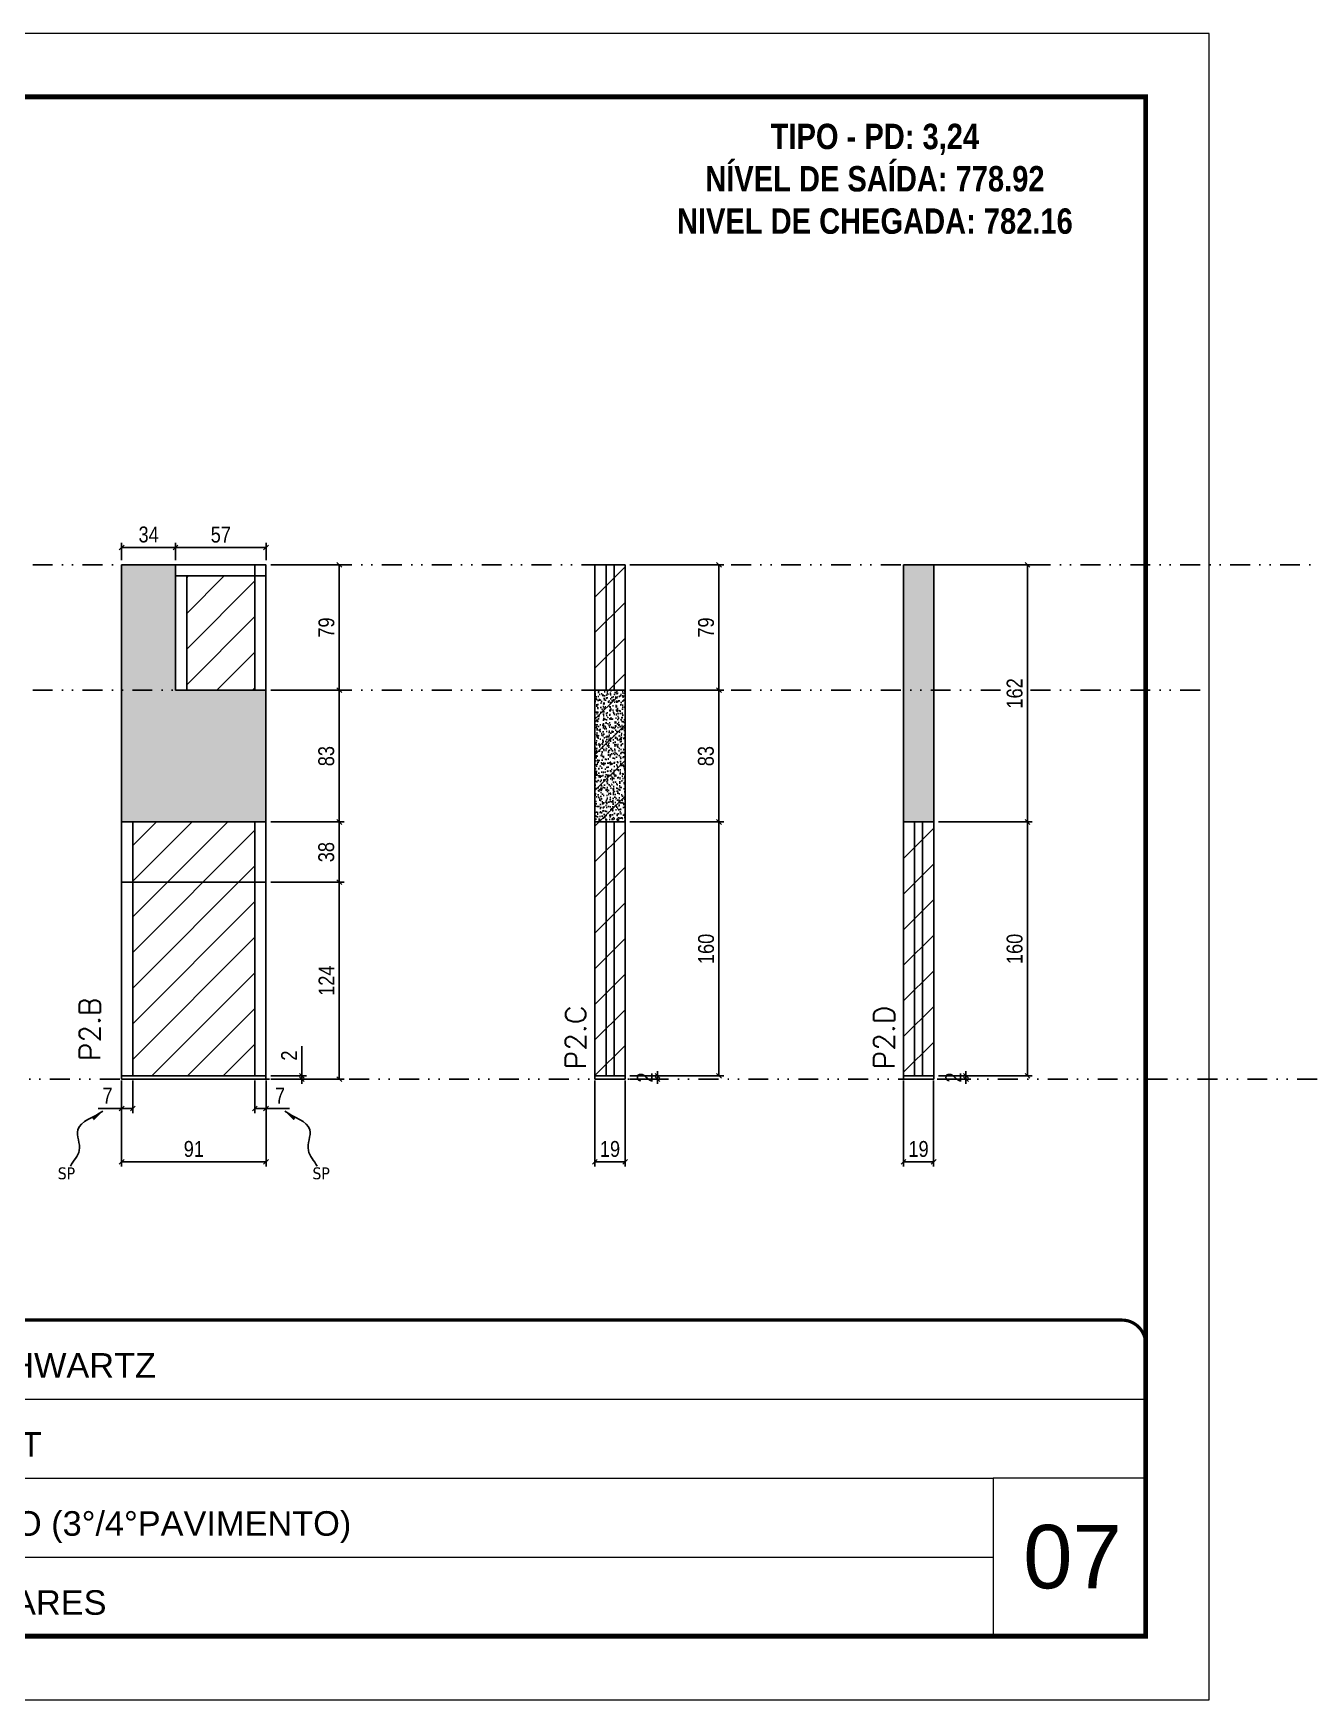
# Model space of a CAD drawing. Extents: x 13770 to 23315, y 867 to 16997.
# Drawn here: x 18313 to 19119, y 14650 to 15700 of the extents above; entities that cross this region are included whole.
import ezdxf

# ---------------------------------------------------------------- set-up
doc = ezdxf.new("R2010")
doc.units = 0
for name, pattern in [('CONTINUO', [0]), ('DASHED', [0.75, 0.5, -0.25]), ('DIVIDE2', [0.625, 0.25, -0.125, 0, -0.125, 0, -0.125]), ('HIDDEN', [0.375, 0.25, -0.125])]:
    doc.linetypes.add(name, pattern=pattern)
for name, color, linetype, lineweight in [('CARIMBO', 255, 'Continuous', 9), ('Folhas', 255, 'Continuous', 9), ('Hachura', 251, 'Continuous', 9), ('SARRAFO DE PRESSAO', 251, 'DASHED', 9), ('Texto Seção', 7, 'Continuous', 15)]:
    doc.layers.add(name, color=color, linetype=linetype, lineweight=lineweight)
for name, color, linetype in [('COTA', 241, 'Continuous'), ('NOMENCLATURA', 7, 'Continuous'), ('Nível', 160, 'Continuous'), ('Painéis', 200, 'Continuous'), ('SARR_2.2x7', 40, 'Continuous'), ('Sarrafo de Pressão', 42, 'HIDDEN'), ('texto', 7, 'Continuous')]:
    doc.layers.add(name, color=color, linetype=linetype)
doc.styles.add('ARIAL', font='arial.ttf')
doc.styles.add('COTA TECNICA', font='techl___.ttf', dxfattribs={"height": 10})
doc.styles.add('COTA TECNICA-50', font='techl___.ttf', dxfattribs={"height": 10})
doc.styles.add('REGUA-120', font='ROMANS.shx', dxfattribs={"height": 15})
doc.styles.add('ROMANC', font='techb___.ttf', dxfattribs={"height": 2.5})
doc.styles.get("Standard").update_dxf_attribs({"font": 'arial.ttf'})
doc.styles.add('Tecnologia', font='')
doc.styles.get('Tecnologia').set_extended_font_data('Forgotten Futurist')
doc.dimstyles.new('COTA PAINEL-50', dxfattribs={"dimtxt": 10, "dimasz": 3, "dimexe": 3, "dimexo": 3, "dimgap": 3, "dimtad": 1, "dimdec": 1, "dimzin": 12, "dimdsep": 46, "dimtxsty": 'COTA TECNICA-50', "dimblk1": 'OBLIQUE', "dimblk2": 'OBLIQUE', "dimsah": 1, "dimcen": 0.9, "dimclrd": 4, "dimclre": 4, "dimclrt": 240, "dimadec": 1, "dimazin": 3, "dimtfac": 1, "dimtdec": 1, "dimtmove": 0, "dimatfit": 3, "dimfxl": 1, "dimtolj": 1, "dimtzin": 12, "dimarcsym": 0})
doc.dimstyles.new('PAINEL', dxfattribs={"dimtxt": 10, "dimasz": 3, "dimexe": 3, "dimexo": 3, "dimgap": 3, "dimtad": 1, "dimdec": 1, "dimzin": 12, "dimdsep": 46, "dimtxsty": 'COTA TECNICA', "dimblk1": 'OBLIQUE', "dimblk2": 'OBLIQUE', "dimsah": 1, "dimcen": 0.9, "dimclrd": 4, "dimclre": 4, "dimclrt": 240, "dimadec": 1, "dimazin": 3, "dimtfac": 1, "dimtdec": 1, "dimtmove": 0, "dimatfit": 3, "dimfxl": 1, "dimtolj": 1, "dimtzin": 12, "dimarcsym": 0})
doc.dimstyles.get("Standard").update_dxf_attribs({"dimtxt": 0.18, "dimasz": 0.18, "dimexe": 0.18, "dimexo": 0.0625, "dimgap": 0.09, "dimtad": 0, "dimtih": 1, "dimtoh": 1, "dimdec": 4, "dimzin": 0, "dimdsep": 46, "dimtxsty": 'Standard', "dimcen": 0.09, "dimadec": 0, "dimazin": 0, "dimtfac": 1, "dimtdec": 4, "dimtofl": 0, "dimtmove": 0, "dimatfit": 3, "dimfxl": 1, "dimtolj": 1, "dimtzin": 0, "dimarcsym": 0})

# ---------------------------------------------------------------- blocks, each defined once
blk = doc.blocks.new('9999999999')
at = {"color": 30, "linetype": 'CONTINUO'}
for p, q in [((98564.6, 34230.2), (98564.6, 34429.4)), ((98564.6, 34379.6), (99584, 34379.6)), ((98564.6, 34329.8), (99488, 34329.8)), ((99584, 34329.8), (99488, 34329.8)), ((99488, 34329.8), (99488, 34230.2)), ((98564.6, 34280), (99488, 34280))]:
    blk.add_line(p, q, dxfattribs=at)
at = {"color": 30, "linetype": 'CONTINUO', "const_width": 2}
blk.add_lwpolyline([(99584, 34230.2), (99584, 34414.4, 0.414214), (99569, 34429.4), (98229, 34429.4, 0.414214), (98214, 34414.4), (98214, 34245.2, 0.414214), (98229, 34230.2), (99584, 34230.2)], format="xyb", dxfattribs=at)
at = {"layer": 'Folhas'}
blk.add_lwpolyline([(98139, 34190.2), (99624, 34190.2), (99624, 35240.2), (98139, 35240.2)], close=True, dxfattribs=at)
at = {"layer": 'Folhas', "color": 30, "const_width": 3}
blk.add_lwpolyline([(98214, 34230.2), (99584, 34230.2), (99584, 35200.2), (98214, 35200.2)], close=True, dxfattribs=at)
at = {"color": 7, "linetype": 'Continuous', "ltscale": 5, "style": 'ARIAL'}
for s, height, p in [('SCHWARTZ', 15.48, (98837.7, 34393.1)), ('GWT', 15.48, (98837.7, 34343.3)), ('TIPO (3°/4°PAVIMENTO)', 15.483, (98837.7, 34293.5)), ('NOVA SISTEMAS CONSTRUTIVOS', 11.059, (98263.2, 34267.2)), ('PILARES', 15.48, (98837.7, 34243.7))]:
    blk.add_text(s, height=height, dxfattribs=at).set_placement(p)
at = {"layer": 'Folhas', "color": 7, "style": 'Tecnologia', "width": 1.5}
for s, p in [('CLIENTE:', (98573.7, 34397.2)), ('OBRA:', (98573.7, 34347.3)), ('PAVIMENTO:', (98573.7, 34297.5)), ('PROJETO:', (98573.7, 34247.7))]:
    blk.add_text(s, height=14, dxfattribs=at).set_placement(p)
blk = doc.blocks.new('_Oblique')
at = {"color": 0, "linetype": 'ByBlock', "lineweight": -2}
blk.add_line((-0.5, -0.5), (0.5, 0.5), dxfattribs=at)
blk = doc.blocks.new('*D81')
at = {"layer": 'COTA', "color": 4, "lineweight": -2, "transparency": 16777216}
for p, q in [((18369.1, 15040), (18369.1, 14985.9)), ((18460.1, 15040), (18460.1, 14985.9)), ((18369.1, 14988.9), (18460.1, 14988.9))]:
    blk.add_line(p, q, dxfattribs=at)
at = {"layer": 'Defpoints', "color": 0, "transparency": 16777216}
for p in [(18369.1, 15043), (18460.1, 15043), (18460.1, 14988.9)]:
    blk.add_point(p, dxfattribs=at)
at = {"layer": 'COTA', "color": 4, "lineweight": -2, "transparency": 16777216, "xscale": 3, "yscale": 3, "zscale": 3, "rotation": 180}
blk.add_blockref('_Oblique', (18369.1, 14988.9), dxfattribs=at)
at = {"layer": 'COTA', "color": 4, "lineweight": -2, "transparency": 16777216, "xscale": 3, "yscale": 3, "zscale": 3}
blk.add_blockref('_Oblique', (18460.1, 14988.9), dxfattribs=at)
at = {"layer": 'COTA', "color": 240, "transparency": 16777216, "insert": (18414.6, 14996.9), "char_height": 10, "attachment_point": 5, "style": 'COTA TECNICA'}
blk.add_mtext('\\A1;91', dxfattribs=at)
blk = doc.blocks.new('*D82')
at = {"layer": 'COTA', "color": 4, "lineweight": -2, "transparency": 16777216}
for p, q in [((18463.1, 15165), (18509.3, 15165)), ((18506.3, 15041), (18506.3, 15165)), ((18463.1, 15041), (18509.3, 15041))]:
    blk.add_line(p, q, dxfattribs=at)
at = {"layer": 'Defpoints', "color": 0, "transparency": 16777216}
for p in [(18460.1, 15165), (18506.3, 15165), (18460.1, 15041)]:
    blk.add_point(p, dxfattribs=at)
at = {"layer": 'COTA', "color": 4, "lineweight": -2, "transparency": 16777216, "xscale": 3, "yscale": 3, "zscale": 3}
for p, rotation in [((18506.3, 15165), 90), ((18506.3, 15041), 270)]:
    blk.add_blockref('_Oblique', p, dxfattribs=dict(at, rotation=rotation))
at = {"layer": 'COTA', "color": 240, "transparency": 16777216, "insert": (18498.2, 15103), "char_height": 10, "attachment_point": 5, "rotation": 90, "style": 'COTA TECNICA-50'}
blk.add_mtext('\\A1;124', dxfattribs=at)
blk = doc.blocks.new('*D83')
at = {"layer": 'COTA', "color": 4, "lineweight": -2, "transparency": 16777216}
for p, q in [((18482.6, 15043), (18482.6, 15061.8)), ((18463.1, 15043), (18485.6, 15043)), ((18463.1, 15041), (18485.6, 15041)), ((18482.6, 15041), (18482.6, 15043)), ((18482.6, 15041), (18482.6, 15038))]:
    blk.add_line(p, q, dxfattribs=at)
at = {"layer": 'Defpoints', "color": 0, "transparency": 16777216}
for p in [(18460.1, 15043), (18460.1, 15041), (18482.6, 15041)]:
    blk.add_point(p, dxfattribs=at)
at = {"layer": 'COTA', "color": 4, "lineweight": -2, "transparency": 16777216, "xscale": 3, "yscale": 3, "zscale": 3}
for p, rotation in [((18482.6, 15043), 270), ((18482.6, 15041), 90)]:
    blk.add_blockref('_Oblique', p, dxfattribs=dict(at, rotation=rotation))
at = {"layer": 'COTA', "color": 240, "transparency": 16777216, "insert": (18474.6, 15055.8), "char_height": 10, "attachment_point": 5, "rotation": 90, "style": 'COTA TECNICA-50'}
blk.add_mtext('\\A1;2', dxfattribs=at)
blk = doc.blocks.new('*D86')
at = {"layer": 'COTA', "color": 4, "linetype": 'ByBlock', "lineweight": -2, "transparency": 16777216}
for p, q in [((18463.1, 15203), (18509.3, 15203)), ((18506.3, 15165), (18506.3, 15203)), ((18463.1, 15165), (18509.3, 15165))]:
    blk.add_line(p, q, dxfattribs=at)
at = {"layer": 'Defpoints', "color": 0, "linetype": 'ByBlock', "transparency": 16777216}
for p in [(18460.1, 15203), (18506.3, 15203), (18460.1, 15165)]:
    blk.add_point(p, dxfattribs=at)
at = {"layer": 'COTA', "color": 4, "linetype": 'ByBlock', "lineweight": -2, "transparency": 16777216, "xscale": 3, "yscale": 3, "zscale": 3}
for p, rotation in [((18506.3, 15203), 90), ((18506.3, 15165), 270)]:
    blk.add_blockref('_Oblique', p, dxfattribs=dict(at, rotation=rotation))
at = {"layer": 'COTA', "color": 240, "linetype": 'ByBlock', "transparency": 16777216, "insert": (18498.1, 15184), "char_height": 10, "attachment_point": 5, "rotation": 90, "style": 'COTA TECNICA'}
blk.add_mtext('\\A1;38', dxfattribs=at)
blk = doc.blocks.new('*D84')
at = {"layer": 'COTA', "color": 4, "lineweight": -2, "transparency": 16777216}
for p, q in [((18369.1, 15038), (18369.1, 15019.5)), ((18376.1, 15040), (18376.1, 15019.5)), ((18369.1, 15022.5), (18354.3, 15022.5)), ((18376.1, 15022.5), (18369.1, 15022.5))]:
    blk.add_line(p, q, dxfattribs=at)
at = {"layer": 'Defpoints', "color": 0, "transparency": 16777216}
for p in [(18369.1, 15041), (18376.1, 15043), (18369.1, 15022.5)]:
    blk.add_point(p, dxfattribs=at)
at = {"layer": 'COTA', "color": 4, "lineweight": -2, "transparency": 16777216, "xscale": 3, "yscale": 3, "zscale": 3, "rotation": 180}
blk.add_blockref('_Oblique', (18369.1, 15022.5), dxfattribs=at)
at = {"layer": 'COTA', "color": 4, "lineweight": -2, "transparency": 16777216, "xscale": 3, "yscale": 3, "zscale": 3}
blk.add_blockref('_Oblique', (18376.1, 15022.5), dxfattribs=at)
at = {"layer": 'COTA', "color": 240, "transparency": 16777216, "insert": (18360.2, 15030.6), "char_height": 10, "attachment_point": 5, "style": 'COTA TECNICA-50'}
blk.add_mtext('\\A1;7', dxfattribs=at)
blk = doc.blocks.new('*D85')
at = {"layer": 'COTA', "color": 4, "lineweight": -2, "transparency": 16777216}
for p, q in [((18453.1, 15040), (18453.1, 15019.5)), ((18460.1, 15038), (18460.1, 15019.5)), ((18453.1, 15022.5), (18460.1, 15022.5)), ((18460.1, 15022.5), (18474.8, 15022.5))]:
    blk.add_line(p, q, dxfattribs=at)
at = {"layer": 'Defpoints', "color": 0, "transparency": 16777216}
for p in [(18453.1, 15043), (18460.1, 15041), (18460.1, 15022.5)]:
    blk.add_point(p, dxfattribs=at)
at = {"layer": 'COTA', "color": 4, "lineweight": -2, "transparency": 16777216, "xscale": 3, "yscale": 3, "zscale": 3, "rotation": 180}
blk.add_blockref('_Oblique', (18453.1, 15022.5), dxfattribs=at)
at = {"layer": 'COTA', "color": 4, "lineweight": -2, "transparency": 16777216, "xscale": 3, "yscale": 3, "zscale": 3}
blk.add_blockref('_Oblique', (18460.1, 15022.5), dxfattribs=at)
at = {"layer": 'COTA', "color": 240, "transparency": 16777216, "insert": (18468.9, 15030.6), "char_height": 10, "attachment_point": 5, "style": 'COTA TECNICA-50'}
blk.add_mtext('\\A1;7', dxfattribs=at)
blk = doc.blocks.new('*D87')
at = {"layer": 'COTA', "color": 4, "lineweight": -2, "transparency": 16777216}
for p, q in [((18463.1, 15286), (18509.3, 15286)), ((18506.3, 15203), (18506.3, 15286)), ((18463.1, 15203), (18509.3, 15203))]:
    blk.add_line(p, q, dxfattribs=at)
at = {"layer": 'Defpoints', "color": 0, "transparency": 16777216}
for p in [(18460.1, 15286), (18506.3, 15286), (18460.1, 15203)]:
    blk.add_point(p, dxfattribs=at)
at = {"layer": 'COTA', "color": 4, "lineweight": -2, "transparency": 16777216, "xscale": 3, "yscale": 3, "zscale": 3}
for p, rotation in [((18506.3, 15286), 90), ((18506.3, 15203), 270)]:
    blk.add_blockref('_Oblique', p, dxfattribs=dict(at, rotation=rotation))
at = {"layer": 'COTA', "color": 240, "transparency": 16777216, "insert": (18498.1, 15244.5), "char_height": 10, "attachment_point": 5, "rotation": 90, "style": 'COTA TECNICA'}
blk.add_mtext('\\A1;83', dxfattribs=at)
blk = doc.blocks.new('*D88')
at = {"layer": 'COTA', "color": 4, "lineweight": -2, "transparency": 16777216}
for p, q in [((18463.1, 15365), (18509.3, 15365)), ((18506.3, 15286), (18506.3, 15365)), ((18463.1, 15286), (18509.3, 15286))]:
    blk.add_line(p, q, dxfattribs=at)
at = {"layer": 'Defpoints', "color": 0, "transparency": 16777216}
for p in [(18460.1, 15365), (18506.3, 15365), (18460.1, 15286)]:
    blk.add_point(p, dxfattribs=at)
at = {"layer": 'COTA', "color": 4, "lineweight": -2, "transparency": 16777216, "xscale": 3, "yscale": 3, "zscale": 3}
for p, rotation in [((18506.3, 15365), 90), ((18506.3, 15286), 270)]:
    blk.add_blockref('_Oblique', p, dxfattribs=dict(at, rotation=rotation))
at = {"layer": 'COTA', "color": 240, "transparency": 16777216, "insert": (18498.2, 15325.5), "char_height": 10, "attachment_point": 5, "rotation": 90, "style": 'COTA TECNICA'}
blk.add_mtext('\\A1;79', dxfattribs=at)
blk = doc.blocks.new('*D89')
at = {"layer": 'COTA', "color": 4, "lineweight": -2, "transparency": 16777216}
for p, q in [((18403.1, 15368), (18403.1, 15378.9)), ((18403.1, 15375.9), (18460.1, 15375.9)), ((18460.1, 15368), (18460.1, 15378.9))]:
    blk.add_line(p, q, dxfattribs=at)
at = {"layer": 'Defpoints', "color": 0, "transparency": 16777216}
for p in [(18460.1, 15375.9), (18403.1, 15365), (18460.1, 15365)]:
    blk.add_point(p, dxfattribs=at)
at = {"layer": 'COTA', "color": 4, "lineweight": -2, "transparency": 16777216, "xscale": 3, "yscale": 3, "zscale": 3, "rotation": 180}
blk.add_blockref('_Oblique', (18403.1, 15375.9), dxfattribs=at)
at = {"layer": 'COTA', "color": 4, "lineweight": -2, "transparency": 16777216, "xscale": 3, "yscale": 3, "zscale": 3}
blk.add_blockref('_Oblique', (18460.1, 15375.9), dxfattribs=at)
at = {"layer": 'COTA', "color": 240, "transparency": 16777216, "insert": (18431.6, 15384), "char_height": 10, "attachment_point": 5, "style": 'COTA TECNICA'}
blk.add_mtext('\\A1;57', dxfattribs=at)
blk = doc.blocks.new('*D90')
at = {"layer": 'COTA', "color": 4, "lineweight": -2, "transparency": 16777216}
for p, q in [((18369.1, 15368), (18369.1, 15378.9)), ((18403.1, 15375.9), (18369.1, 15375.9)), ((18403.1, 15368), (18403.1, 15378.9))]:
    blk.add_line(p, q, dxfattribs=at)
at = {"layer": 'Defpoints', "color": 0, "transparency": 16777216}
for p in [(18369.1, 15375.9), (18369.1, 15365), (18403.1, 15365)]:
    blk.add_point(p, dxfattribs=at)
at = {"layer": 'COTA', "color": 4, "lineweight": -2, "transparency": 16777216, "xscale": 3, "yscale": 3, "zscale": 3, "rotation": 180}
blk.add_blockref('_Oblique', (18369.1, 15375.9), dxfattribs=at)
at = {"layer": 'COTA', "color": 4, "lineweight": -2, "transparency": 16777216, "xscale": 3, "yscale": 3, "zscale": 3}
blk.add_blockref('_Oblique', (18403.1, 15375.9), dxfattribs=at)
at = {"layer": 'COTA', "color": 240, "transparency": 16777216, "insert": (18386.1, 15384.1), "char_height": 10, "attachment_point": 5, "style": 'COTA TECNICA'}
blk.add_mtext('\\A1;34', dxfattribs=at)
blk = doc.blocks.new('*D91')
at = {"layer": 'COTA', "color": 4, "lineweight": -2, "transparency": 16777216}
for p, q in [((18667.4, 15040), (18667.4, 14985.9)), ((18686.4, 15040), (18686.4, 14985.9)), ((18667.4, 14988.9), (18686.4, 14988.9))]:
    blk.add_line(p, q, dxfattribs=at)
at = {"layer": 'Defpoints', "color": 0, "transparency": 16777216}
for p in [(18667.4, 15043), (18686.4, 15043), (18686.4, 14988.9)]:
    blk.add_point(p, dxfattribs=at)
at = {"layer": 'COTA', "color": 4, "lineweight": -2, "transparency": 16777216, "xscale": 3, "yscale": 3, "zscale": 3, "rotation": 180}
blk.add_blockref('_Oblique', (18667.4, 14988.9), dxfattribs=at)
at = {"layer": 'COTA', "color": 4, "lineweight": -2, "transparency": 16777216, "xscale": 3, "yscale": 3, "zscale": 3}
blk.add_blockref('_Oblique', (18686.4, 14988.9), dxfattribs=at)
at = {"layer": 'COTA', "color": 240, "transparency": 16777216, "insert": (18676.9, 14996.9), "char_height": 10, "attachment_point": 5, "style": 'COTA TECNICA'}
blk.add_mtext('\\A1;19', dxfattribs=at)
blk = doc.blocks.new('*D92')
at = {"layer": 'COTA', "color": 4, "lineweight": -2, "transparency": 16777216}
for p, q in [((18689.4, 15203), (18748.6, 15203)), ((18745.6, 15043), (18745.6, 15203)), ((18689.4, 15043), (18748.6, 15043))]:
    blk.add_line(p, q, dxfattribs=at)
at = {"layer": 'Defpoints', "color": 0, "transparency": 16777216}
for p in [(18686.4, 15203), (18745.6, 15203), (18686.4, 15043)]:
    blk.add_point(p, dxfattribs=at)
at = {"layer": 'COTA', "color": 4, "lineweight": -2, "transparency": 16777216, "xscale": 3, "yscale": 3, "zscale": 3}
for p, rotation in [((18745.6, 15203), 90), ((18745.6, 15043), 270)]:
    blk.add_blockref('_Oblique', p, dxfattribs=dict(at, rotation=rotation))
at = {"layer": 'COTA', "color": 240, "transparency": 16777216, "insert": (18737.5, 15123), "char_height": 10, "attachment_point": 5, "rotation": 90, "style": 'COTA TECNICA'}
blk.add_mtext('\\A1;160', dxfattribs=at)
blk = doc.blocks.new('*D93')
at = {"layer": 'COTA', "color": 4, "lineweight": -2, "transparency": 16777216}
for p, q in [((18689.4, 15043), (18709.8, 15043)), ((18689.4, 15041), (18709.8, 15041)), ((18706.8, 15043), (18706.8, 15046)), ((18706.8, 15041), (18706.8, 15043)), ((18706.8, 15041), (18706.8, 15038))]:
    blk.add_line(p, q, dxfattribs=at)
at = {"layer": 'Defpoints', "color": 0, "transparency": 16777216}
for p in [(18686.4, 15043), (18686.4, 15041), (18706.8, 15043)]:
    blk.add_point(p, dxfattribs=at)
at = {"layer": 'COTA', "color": 4, "lineweight": -2, "transparency": 16777216, "xscale": 3, "yscale": 3, "zscale": 3}
for p, rotation in [((18706.8, 15043), 270), ((18706.8, 15041), 90)]:
    blk.add_blockref('_Oblique', p, dxfattribs=dict(at, rotation=rotation))
at = {"layer": 'COTA', "color": 240, "transparency": 16777216, "insert": (18698.8, 15042), "char_height": 10, "attachment_point": 5, "rotation": 90, "style": 'COTA TECNICA-50'}
blk.add_mtext('\\A1;2', dxfattribs=at)
blk = doc.blocks.new('*D94')
at = {"layer": 'COTA', "color": 4, "lineweight": -2, "transparency": 16777216}
for p, q in [((18689.4, 15286), (18748.6, 15286)), ((18745.6, 15203), (18745.6, 15286)), ((18689.4, 15203), (18748.6, 15203))]:
    blk.add_line(p, q, dxfattribs=at)
at = {"layer": 'Defpoints', "color": 0, "transparency": 16777216}
for p in [(18686.4, 15286), (18745.6, 15286), (18686.4, 15203)]:
    blk.add_point(p, dxfattribs=at)
at = {"layer": 'COTA', "color": 4, "lineweight": -2, "transparency": 16777216, "xscale": 3, "yscale": 3, "zscale": 3}
for p, rotation in [((18745.6, 15286), 90), ((18745.6, 15203), 270)]:
    blk.add_blockref('_Oblique', p, dxfattribs=dict(at, rotation=rotation))
at = {"layer": 'COTA', "color": 240, "transparency": 16777216, "insert": (18737.4, 15244.5), "char_height": 10, "attachment_point": 5, "rotation": 90, "style": 'COTA TECNICA'}
blk.add_mtext('\\A1;83', dxfattribs=at)
blk = doc.blocks.new('*D95')
at = {"layer": 'COTA', "color": 4, "lineweight": -2, "transparency": 16777216}
for p, q in [((18689.4, 15365), (18748.6, 15365)), ((18745.6, 15365), (18745.6, 15286)), ((18689.4, 15286), (18748.6, 15286))]:
    blk.add_line(p, q, dxfattribs=at)
at = {"layer": 'Defpoints', "color": 0, "transparency": 16777216}
for p in [(18686.4, 15365), (18686.4, 15286), (18745.6, 15286)]:
    blk.add_point(p, dxfattribs=at)
at = {"layer": 'COTA', "color": 4, "lineweight": -2, "transparency": 16777216, "xscale": 3, "yscale": 3, "zscale": 3}
for p, rotation in [((18745.6, 15365), 90), ((18745.6, 15286), 270)]:
    blk.add_blockref('_Oblique', p, dxfattribs=dict(at, rotation=rotation))
at = {"layer": 'COTA', "color": 240, "transparency": 16777216, "insert": (18737.5, 15325.5), "char_height": 10, "attachment_point": 5, "rotation": 90, "style": 'COTA TECNICA'}
blk.add_mtext('\\A1;79', dxfattribs=at)
blk = doc.blocks.new('*D679')
at = {"layer": 'COTA', "color": 4, "lineweight": -2, "transparency": 16777216}
for p, q in [((18861.9, 15040), (18861.9, 14985.9)), ((18880.9, 15040), (18880.9, 14985.9)), ((18861.9, 14988.9), (18880.9, 14988.9))]:
    blk.add_line(p, q, dxfattribs=at)
at = {"layer": 'Defpoints', "color": 0, "transparency": 16777216}
for p in [(18861.9, 15043), (18880.9, 15043), (18880.9, 14988.9)]:
    blk.add_point(p, dxfattribs=at)
at = {"layer": 'COTA', "color": 4, "lineweight": -2, "transparency": 16777216, "xscale": 3, "yscale": 3, "zscale": 3, "rotation": 180}
blk.add_blockref('_Oblique', (18861.9, 14988.9), dxfattribs=at)
at = {"layer": 'COTA', "color": 4, "lineweight": -2, "transparency": 16777216, "xscale": 3, "yscale": 3, "zscale": 3}
blk.add_blockref('_Oblique', (18880.9, 14988.9), dxfattribs=at)
at = {"layer": 'COTA', "color": 240, "transparency": 16777216, "insert": (18871.4, 14996.9), "char_height": 10, "attachment_point": 5, "style": 'COTA TECNICA'}
blk.add_mtext('\\A1;19', dxfattribs=at)
blk = doc.blocks.new('*D680')
at = {"layer": 'COTA', "color": 4, "lineweight": -2, "transparency": 16777216}
for p, q in [((18883.9, 15203), (18943.1, 15203)), ((18940.1, 15043), (18940.1, 15203)), ((18883.9, 15043), (18943.1, 15043))]:
    blk.add_line(p, q, dxfattribs=at)
at = {"layer": 'Defpoints', "color": 0, "transparency": 16777216}
for p in [(18880.9, 15203), (18940.1, 15203), (18880.9, 15043)]:
    blk.add_point(p, dxfattribs=at)
at = {"layer": 'COTA', "color": 4, "lineweight": -2, "transparency": 16777216, "xscale": 3, "yscale": 3, "zscale": 3}
for p, rotation in [((18940.1, 15203), 90), ((18940.1, 15043), 270)]:
    blk.add_blockref('_Oblique', p, dxfattribs=dict(at, rotation=rotation))
at = {"layer": 'COTA', "color": 240, "transparency": 16777216, "insert": (18932, 15123), "char_height": 10, "attachment_point": 5, "rotation": 90, "style": 'COTA TECNICA'}
blk.add_mtext('\\A1;160', dxfattribs=at)
blk = doc.blocks.new('*D681')
at = {"layer": 'COTA', "color": 4, "lineweight": -2, "transparency": 16777216}
for p, q in [((18883.9, 15043), (18904.3, 15043)), ((18883.9, 15041), (18904.3, 15041)), ((18901.3, 15043), (18901.3, 15046)), ((18901.3, 15041), (18901.3, 15043)), ((18901.3, 15041), (18901.3, 15038))]:
    blk.add_line(p, q, dxfattribs=at)
at = {"layer": 'Defpoints', "color": 0, "transparency": 16777216}
for p in [(18880.9, 15043), (18880.9, 15041), (18901.3, 15043)]:
    blk.add_point(p, dxfattribs=at)
at = {"layer": 'COTA', "color": 4, "lineweight": -2, "transparency": 16777216, "xscale": 3, "yscale": 3, "zscale": 3}
for p, rotation in [((18901.3, 15043), 270), ((18901.3, 15041), 90)]:
    blk.add_blockref('_Oblique', p, dxfattribs=dict(at, rotation=rotation))
at = {"layer": 'COTA', "color": 240, "transparency": 16777216, "insert": (18893.3, 15042), "char_height": 10, "attachment_point": 5, "rotation": 90, "style": 'COTA TECNICA-50'}
blk.add_mtext('\\A1;2', dxfattribs=at)
blk = doc.blocks.new('*D682')
at = {"layer": 'COTA', "color": 4, "lineweight": -2, "transparency": 16777216}
for p, q in [((18883.9, 15365), (18943.1, 15365)), ((18940.1, 15203), (18940.1, 15365)), ((18883.9, 15203), (18943.1, 15203))]:
    blk.add_line(p, q, dxfattribs=at)
at = {"layer": 'Defpoints', "color": 0, "transparency": 16777216}
for p in [(18880.9, 15365), (18940.1, 15365), (18880.9, 15203)]:
    blk.add_point(p, dxfattribs=at)
at = {"layer": 'COTA', "color": 4, "lineweight": -2, "transparency": 16777216, "xscale": 3, "yscale": 3, "zscale": 3}
for p, rotation in [((18940.1, 15365), 90), ((18940.1, 15203), 270)]:
    blk.add_blockref('_Oblique', p, dxfattribs=dict(at, rotation=rotation))
at = {"layer": 'COTA', "color": 240, "transparency": 16777216, "insert": (18932, 15284), "char_height": 10, "attachment_point": 5, "rotation": 90, "style": 'COTA TECNICA'}
blk.add_mtext('\\A1;162', dxfattribs=at)

msp = doc.modelspace()

# ---------------------------------------------------------------- hatches: boundary and pattern name
at = {"layer": 'COTA'}
h = msp.add_hatch(dxfattribs=at)
h.set_pattern_fill('AR-CONC', color=256, scale=0.03)
h.set_pattern_definition([(50, (55.84, -110), (5.4655401, -0.4781726), [0.5715, -6.2865]), (355, (55.84, -110), (-1.0573026, 5.7317054), [0.4572, -5.0292175]), (100.451445, (56.2954, -110.04), (4.4082374, 5.2535326), [0.4857003, -5.3427073]), (46.1842, (55.84, -108.476), (8.1323712, -1.2612698), [0.85725, -9.42975]), (96.635558, (56.518, -108.581), (7.122124, 7.4227837), [0.7285507, -8.0140682]), (351.18415, (55.84, -108.476), (7.122124, 7.4227837), [0.685799, -7.543792]), (21, (56.602, -108.857), (4.5484317, -3.06795595), [0.5715, -6.2865]), (326, (56.602, -108.857), (1.8540609, 5.525639), [0.4572, -5.0292]), (71.451445, (56.981, -109.1127), (6.4024926, 2.4576831), [0.4857003, -5.3426981]), (37.5, (55.84, -110), (0.0926581, 2.53665117), [0, -4.96824, 0, -5.1054, 0, -5.04825]), (7.5, (55.84, -110), (2.00458988, 3.00541724), [0, -2.91084, 0, -4.85394, 0, -1.92405]), (327.5, (54.1407, -110), (4.06771786, -0.17186232), [0, -1.905, 0, -5.9436, 0, -7.8867]), (317.5, (53.3787, -110), (4.44387544, 0.76279473), [0, -2.4765, 0, -3.94716, 0, -5.6007])])
h.paths.add_polyline_path([(18460.08, 15286.03), (18403.08, 15286.03), (18369.08, 15286.03), (18369.08, 15203.03), (18460.08, 15203.03)])
h.paths.add_polyline_path([(18403.08, 15365.03), (18369.08, 15365.03), (18369.08, 15286.03), (18403.08, 15286.03)])
at = {"layer": 'COTA', "linetype": 'ByBlock'}
h = msp.add_hatch(dxfattribs=at)
h.set_pattern_fill('AR-CONC', color=256, scale=0.03)
h.set_pattern_definition([(50, (-114334.1948, -18490.6855), (5.46554007, -0.47817257), [0.5715, -6.2865]), (355, (-114334.195, -18490.6855), (-1.05730264, 5.73170536), [0.4572, -5.02921753]), (100.4514447, (-114333.7393, -18490.7253), (4.40823741, 5.25353256), [0.48570026, -5.34270734]), (46.1842, (-114334.195, -18489.1615), (8.13237123, -1.26126984), [0.85725, -9.42975]), (96.6355576, (-114333.517, -18489.2666), (7.122124, 7.42278374), [0.7285507, -8.01406824]), (351.184151, (-114334.195, -18489.1615), (7.122124, 7.42278374), [0.685799, -7.54379196]), (21, (-114333.4328, -18489.5425), (4.54843174, -3.06795595), [0.5715, -6.2865]), (326, (-114333.433, -18489.5425), (1.85406085, 5.52563898), [0.4572, -5.0292]), (71.451445, (-114333.0537, -18489.798), (6.40249258, 2.45768307), [0.48570026, -5.34269813]), (37.5, (-114334.1948, -18490.6855), (0.092658098, 2.536651166), [0, -4.96824, 0, -5.1054, 0, -5.04825]), (7.5, (-114334.1948, -18490.6855), (2.004589875, 3.005417245), [0, -2.91084, 0, -4.85394, 0, -1.92405]), (327.5, (-114335.894, -18490.6855), (4.067717855, -0.17186232), [0, -1.905, 0, -5.9436, 0, -7.8867]), (317.5, (-114336.656, -18490.6855), (4.44387544, 0.76279473), [0, -2.4765, 0, -3.94716, 0, -5.6007])])
h.paths.add_polyline_path([(18880.93, 15365.03), (18861.93, 15365.03), (18861.93, 15203.03), (18880.93, 15203.03)])
h = msp.add_hatch(dxfattribs=at)
h.set_pattern_fill('AR-CONC', color=256, scale=0.03)
h.set_pattern_definition([(50, (-114528.6746, -18490.6855), (5.46554007, -0.47817257), [0.5715, -6.2865]), (355, (-114528.6746, -18490.6855), (-1.05730264, 5.73170536), [0.4572, -5.02921753]), (100.4514447, (-114528.219, -18490.7253), (4.40823741, 5.25353256), [0.48570026, -5.34270734]), (46.1842, (-114528.6746, -18489.1615), (8.13237123, -1.26126984), [0.85725, -9.42975]), (96.6355576, (-114527.997, -18489.2666), (7.122124, 7.42278374), [0.7285507, -8.01406824]), (351.184151, (-114528.675, -18489.1615), (7.122124, 7.42278374), [0.685799, -7.54379196]), (21, (-114527.9126, -18489.5425), (4.54843174, -3.06795595), [0.5715, -6.2865]), (326, (-114527.9126, -18489.5425), (1.85406085, 5.52563898), [0.4572, -5.0292]), (71.451445, (-114527.5336, -18489.798), (6.40249258, 2.45768307), [0.48570026, -5.34269813]), (37.5, (-114528.6746, -18490.6855), (0.092658098, 2.536651166), [0, -4.96824, 0, -5.1054, 0, -5.04825]), (7.5, (-114528.6746, -18490.6855), (2.004589875, 3.005417245), [0, -2.91084, 0, -4.85394, 0, -1.92405]), (327.5, (-114530.3739, -18490.6855), (4.067717855, -0.17186232), [0, -1.905, 0, -5.9436, 0, -7.8867]), (317.5, (-114531.136, -18490.6855), (4.44387544, 0.76279473), [0, -2.4765, 0, -3.94716, 0, -5.6007])])
h.paths.add_polyline_path([(18686.45, 15286.03), (18667.45, 15286.03), (18667.45, 15203.03), (18686.45, 15203.03)])
at = {"layer": 'Hachura', "linetype": 'ByBlock'}
h = msp.add_hatch(dxfattribs=at)
h.set_pattern_fill('ANSI31', color=256, scale=5)
h.paths.add_polyline_path([(18686.45, 15365.03), (18679.45, 15365.03), (18679.45, 15286.03), (18686.45, 15286.03)])
h.paths.add_polyline_path([(18679.45, 15365.03), (18674.45, 15365.03), (18674.45, 15286.03), (18679.45, 15286.03)])
h.paths.add_polyline_path([(18674.45, 15365.03), (18667.45, 15365.03), (18667.45, 15286.03), (18674.45, 15286.03)])
h = msp.add_hatch(dxfattribs=at)
h.set_pattern_fill('ANSI31', color=256, scale=5)
h.paths.add_polyline_path([(18453.08, 15165.03), (18376.08, 15165.03), (18376.08, 15043.03), (18453.08, 15043.03)])
h.paths.add_polyline_path([(18376.08, 15203.03), (18376.08, 15165.03), (18453.08, 15165.03), (18453.08, 15203.03)])
h.paths.add_polyline_path([(18410.08, 15286.03), (18453.08, 15286.03), (18453.08, 15358.03), (18410.08, 15358.03)])
h = msp.add_hatch(dxfattribs=at)
h.set_pattern_fill('ANSI31', color=256, scale=5)
h.set_pattern_definition([(45, (-114515.603, -18391.685), (-11.2253202, 11.2253202), [])])
h.paths.add_polyline_path([(18674.45, 15262.03), (18667.45, 15262.03), (18667.45, 15043.03), (18674.45, 15043.03)])
h.paths.add_polyline_path([(18674.45, 15282.03), (18667.45, 15282.03), (18667.45, 15262.03), (18674.45, 15262.03)])
h.paths.add_polyline_path([(18679.45, 15282.03), (18674.45, 15282.03), (18674.45, 15262.03), (18679.45, 15262.03)])
h.paths.add_polyline_path([(18679.45, 15262.03), (18674.45, 15262.03), (18674.45, 15043.03), (18679.45, 15043.03)])
h.paths.add_polyline_path([(18686.45, 15262.03), (18679.45, 15262.03), (18679.45, 15043.03), (18686.45, 15043.03)])
h.paths.add_polyline_path([(18686.45, 15282.03), (18679.45, 15282.03), (18679.45, 15262.03), (18686.45, 15262.03)])
h = msp.add_hatch(dxfattribs=at)
h.set_pattern_fill('ANSI31', color=256, scale=5)
h.paths.add_polyline_path([(18868.93, 15203.03), (18861.93, 15203.03), (18861.93, 15043.03), (18868.93, 15043.03)])
h.paths.add_polyline_path([(18873.93, 15203.03), (18868.93, 15203.03), (18868.93, 15043.03), (18873.93, 15043.03)])
h.paths.add_polyline_path([(18873.93, 15043.03), (18880.93, 15043.03), (18880.93, 15203.03), (18873.93, 15203.03)])

# ---------------------------------------------------------------- linework, layer by layer
at = {"layer": 'COTA', "linetype": 'ByBlock'}
for p, q in [((18369.08, 15365.03), (18369.08, 15203.03)), ((18460.08, 15203.03), (18460.08, 15286.03))]:
    msp.add_line(p, q, dxfattribs=at)
at = {"layer": 'COTA'}
msp.add_line((18369.08, 15365.03), (18403.08, 15365.03), dxfattribs=at)
at = {"layer": 'COTA', "linetype": 'ByBlock'}
for points in [[(18861.93, 15203.03), (18880.93, 15203.03), (18880.93, 15365.03), (18861.93, 15365.03)], [(18667.45, 15203.03), (18686.45, 15203.03), (18686.45, 15286.03), (18667.45, 15286.03)]]:
    msp.add_lwpolyline(points, close=True, dxfattribs=at)
at = {"layer": 'Nível', "color": 4, "linetype": 'DIVIDE2', "ltscale": 50}
for p, q in [((16394.58, 15365.03), (21112.79, 15365.03)), ((16394.58, 15286.03), (19054.5, 15286.03)), ((16059.5, 15041.03), (21112.79, 15041.03))]:
    msp.add_line(p, q, dxfattribs=at)
at = {"layer": 'Painéis'}
for points in [[(18403.08, 15286.03), (18460.08, 15286.03), (18460.08, 15365.03), (18403.08, 15365.03)], [(18667.45, 15286.03), (18686.45, 15286.03), (18686.45, 15365.03), (18667.45, 15365.03)], [(18369.08, 15203.03), (18460.08, 15203.03), (18460.08, 15165.03), (18369.08, 15165.03)], [(18667.45, 15043.03), (18686.45, 15043.03), (18686.45, 15203.03), (18667.45, 15203.03)], [(18861.93, 15043.03), (18880.93, 15043.03), (18880.93, 15203.03), (18861.93, 15203.03)], [(18369.08, 15043.03), (18460.08, 15043.03), (18460.08, 15165.03), (18369.08, 15165.03)], [(18369.08, 15043.03), (18460.08, 15043.03), (18460.08, 15041.03), (18369.08, 15041.03)], [(18667.45, 15043.03), (18686.45, 15043.03), (18686.45, 15041.03), (18667.45, 15041.03)], [(18861.93, 15043.03), (18880.93, 15043.03), (18880.93, 15041.03), (18861.93, 15041.03)]]:
    msp.add_lwpolyline(points, close=True, dxfattribs=at)
at = {"layer": 'SARR_2.2x7'}
for p, q in [((18674.45, 15286.03), (18674.45, 15365.03)), ((18679.45, 15286.03), (18679.45, 15365.03)), ((18460.08, 15358.03), (18403.08, 15358.03)), ((18410.08, 15286.03), (18410.08, 15358.03)), ((18674.45, 15203.03), (18674.45, 15043.03)), ((18679.45, 15203.03), (18679.45, 15043.03)), ((18868.93, 15203.03), (18868.93, 15043.03)), ((18873.93, 15203.03), (18873.93, 15043.03))]:
    msp.add_line(p, q, dxfattribs=at)
at = {"layer": 'Sarrafo de Pressão'}
for p, q in [((18453.08, 15286.03), (18453.08, 15365.03)), ((18376.08, 15165.03), (18376.08, 15203.03)), ((18453.08, 15165.03), (18453.08, 15203.03)), ((18376.08, 15043.03), (18376.08, 15165.03)), ((18453.08, 15043.03), (18453.08, 15165.03))]:
    msp.add_line(p, q, dxfattribs=at)

# ---------------------------------------------------------------- block references
at = {"layer": 'SARRAFO DE PRESSAO', "color": 6, "linetype": 'ByBlock'}
msp.add_blockref('9999999999', (-80569.48, -19540.26), dxfattribs=at)

# ---------------------------------------------------------------- texts
at = {"layer": 'CARIMBO', "style": 'ARIAL'}
msp.add_text('07', height=40, dxfattribs=at).set_placement((18937.36, 14720.09))
at = {"layer": 'NOMENCLATURA', "color": 2, "insert": (18843.88, 15642.97), "char_height": 16, "attachment_point": 2, "style": 'ROMANC'}
msp.add_mtext_dynamic_manual_height_columns('TIPO - PD: 3,24\\PNÍVEL DE SAÍDA: 778.92\\PNIVEL DE CHEGADA: 782.16', width=376.0554, gutter_width=1, heights=[0], dxfattribs=at)
at = {"layer": 'texto', "color": 0, "char_height": 7.5, "attachment_point": 5}
for insert in [(18334.3, 14981.54), (18494.85, 14981.54)]:
    msp.add_mtext('{\\fTahoma|b0|i0|c0|p34;\\C4;SP}', dxfattribs=dict(at, insert=insert))
at = {"layer": 'Texto Seção', "char_height": 13, "width": 285.3299, "rotation": 90, "style": 'REGUA-120'}
for s, insert, attachment_point in [('P2.B', (18355.61, 15052.28), 7), ('P2.C', (18648.77, 15047.17), 1), ('P2.D', (18843.25, 15047.17), 1)]:
    msp.add_mtext(s, dxfattribs=dict(at, insert=insert, attachment_point=attachment_point))

# ---------------------------------------------------------------- dimensions: what is measured, and where the dimension line sits
at = {"layer": 'COTA'}
for base, p1, p2, dimstyle, picture, middle in [((18369.08, 15375.86), (18403.08, 15365.03), (18369.08, 15365.03), 'PAINEL', '*D90', (18386.08, 15384.08)), ((18460.08, 15375.86), (18403.08, 15365.03), (18460.08, 15365.03), 'PAINEL', '*D89', (18431.58, 15383.97)), ((18460.08, 15022.52), (18453.08, 15043.03), (18460.08, 15041.03), 'COTA PAINEL-50', '*D85', (18468.94, 15030.59))]:
    dim = msp.add_linear_dim(base=base, p1=p1, p2=p2, dimstyle=dimstyle, dxfattribs=at)
    dim.commit()
    dim.dimension.update_dxf_attribs({"geometry": picture, "text_midpoint": middle})
for base, p1, p2, angle, dimstyle, picture, middle in [((18506.32, 15365.03), (18460.08, 15286.03), (18460.08, 15365.03), 90, 'PAINEL', '*D88', (18498.21, 15325.53)), ((18745.63, 15286.03), (18686.45, 15365.03), (18686.45, 15286.03), 90, 'PAINEL', '*D95', (18737.53, 15325.53)), ((18506.32, 15286.03), (18460.08, 15203.03), (18460.08, 15286.03), 90, 'PAINEL', '*D87', (18498.08, 15244.53)), ((18506.32, 15165.03), (18460.08, 15041.03), (18460.08, 15165.03), 90, 'COTA PAINEL-50', '*D82', (18498.24, 15103.03)), ((18369.08, 15022.52), (18376.08, 15043.03), (18369.08, 15041.03), 180, 'COTA PAINEL-50', '*D84', (18360.21, 15030.59))]:
    dim = msp.add_linear_dim(base=base, p1=p1, p2=p2, angle=angle, dimstyle=dimstyle, dxfattribs=at)
    dim.commit()
    dim.dimension.update_dxf_attribs({"geometry": picture, "text_midpoint": middle})
for base, p1, p2, picture, middle in [((18940.11, 15365.03), (18880.93, 15203.03), (18880.93, 15365.03), '*D682', (18932.01, 15284.03)), ((18745.63, 15286.03), (18686.45, 15203.03), (18686.45, 15286.03), '*D94', (18737.39, 15244.53)), ((18745.63, 15203.03), (18686.45, 15043.03), (18686.45, 15203.03), '*D92', (18737.53, 15123.03)), ((18940.11, 15203.03), (18880.93, 15043.03), (18880.93, 15203.03), '*D680', (18932.01, 15123.03))]:
    dim = msp.add_linear_dim(base=base, p1=p1, p2=p2, angle=90, dimstyle='PAINEL', override={"dimarcsym": 2}, dxfattribs=at)
    dim.commit()
    dim.dimension.update_dxf_attribs({"geometry": picture, "text_midpoint": middle})
at = {"layer": 'COTA', "linetype": 'ByBlock'}
dim = msp.add_linear_dim(base=(18506.32, 15203.03), p1=(18460.08, 15165.03), p2=(18460.08, 15203.03), angle=90, dimstyle='PAINEL', dxfattribs=at)
dim.commit()
dim.dimension.update_dxf_attribs({"geometry": '*D86', "text_midpoint": (18498.08, 15184.03)})
at = {"layer": 'COTA'}
for base, p1, p2, picture, middle in [((18482.6, 15041.03), (18460.08, 15043.03), (18460.08, 15041.03), '*D83', (18482.6, 15055.77)), ((18706.8, 15043.03), (18686.45, 15041.03), (18686.45, 15043.03), '*D93', (18706.8, 15042.03)), ((18901.28, 15043.03), (18880.93, 15041.03), (18880.93, 15043.03), '*D681', (18901.28, 15042.03))]:
    dim = msp.add_linear_dim(base=base, p1=p1, p2=p2, angle=90, dimstyle='COTA PAINEL-50', dxfattribs=at)
    dim.commit()
    dim.dimension.update_dxf_attribs({"geometry": picture, "text_midpoint": middle, "dimtype": 160})
for base, p1, p2, picture, middle in [((18460.08, 14988.85), (18369.08, 15043.03), (18460.08, 15043.03), '*D81', (18414.58, 14996.94)), ((18686.45, 14988.85), (18667.45, 15043.03), (18686.45, 15043.03), '*D91', (18676.95, 14996.94)), ((18880.93, 14988.85), (18861.93, 15043.03), (18880.93, 15043.03), '*D679', (18871.43, 14996.94))]:
    dim = msp.add_linear_dim(base=base, p1=p1, p2=p2, dimstyle='PAINEL', override={"dimarcsym": 2}, dxfattribs=at)
    dim.commit()
    dim.dimension.update_dxf_attribs({"geometry": picture, "text_midpoint": middle})

# ---------------------------------------------------------------- leaders
at = {"layer": 'COTA', "path_type": 1}
for points in [[(18357.25, 15020.85), (18341.46, 15009.01), (18342.39, 14996.01), (18336.84, 14986.22)], [(18471.91, 15020.85), (18487.69, 15009.01), (18486.77, 14996.01), (18492.32, 14986.22)]]:
    msp.add_leader(points, dimstyle='Standard', override={"dimasz": 8}, dxfattribs=at)

doc.saveas('drawing.dxf')
